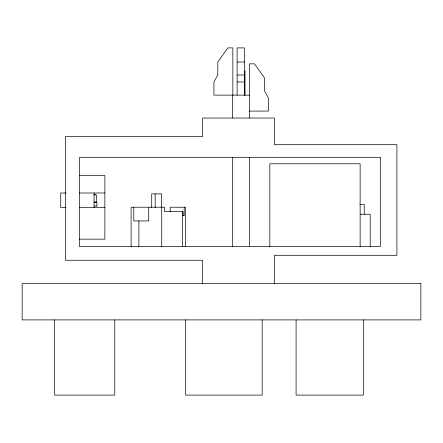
<?xml version="1.0" encoding="UTF-8"?>
<svg xmlns="http://www.w3.org/2000/svg" width="443" height="443" viewBox="0 0 443 443"><rect width="100%" height="100%" fill="white"/><g stroke="black" fill="none" stroke-linecap="round" stroke-linejoin="round"><path stroke-width="0.66" d="M237.105 62.026L244.486 62.026M237.105 75.017L244.486 75.017M237.105 81.966L244.486 81.966M249.509 95.129L213.925 95.129L213.925 81.966L217.806 75.017L217.806 62.026L227.813 47.899L232.857 47.899L232.857 95.129M249.475 111.077L268.414 111.077L268.414 97.914L264.532 90.965L264.532 77.974L254.526 63.847L249.475 63.847L249.475 118.032M79.447 175.467L104.875 175.467L104.875 239.137L79.447 239.137M66.046 192.998L60.73 192.998L60.73 207.496L66.046 207.496M79.447 192.998L104.875 192.998M94.054 194.654L95.444 194.654M94.054 194.931L96.513 194.931L96.513 201.969L94.054 201.969M94.054 202.578L96.906 202.578M94.054 202.645L95.444 202.645M359.816 204.339L364.235 204.339L364.235 214.257M94.054 206.023L96.906 206.023M79.447 207.496L104.875 207.496M360.137 214.257L370.21 214.257L370.21 246.48M182.876 215.547L184.216 215.547L184.216 207.213M363.382 319.901L363.382 395.101L296.09 395.101L296.09 319.901M360.137 246.48L360.137 163.783L269.842 163.783L269.842 246.48M274.433 283.498L274.433 255.301L396.911 255.301L396.911 144.695L274.433 144.695L274.433 118.032L202.606 118.032L202.606 136.549L65.498 136.549L65.498 260.251L202.606 260.251L202.606 283.498M262.178 319.901L262.178 395.101L185.551 395.101L185.551 319.901M249.475 157.331L249.475 246.264M244.996 70.802L244.996 95.444M244.486 95.129L244.486 47.899L237.105 47.899L237.105 95.129M232.459 95.129L232.459 118.032M232.459 157.331L232.459 246.264M185.362 246.48L185.362 207.213L170.151 207.213L170.151 212.014M183.075 215.547L183.075 211.671L164.508 211.671L164.508 207.213L131.106 207.213L131.106 246.48M182.405 211.671L182.405 246.48M161.728 207.213L161.728 246.48M161.634 207.379L161.634 193.884L151.7 193.884L151.7 207.601M155.172 193.884L155.172 207.601M148.71 207.213L148.71 220.924L133.786 220.924L133.786 207.213M138.897 220.924L138.897 246.48M114.787 319.901L114.787 395.101L54.583 395.101L54.583 319.901M96.906 202.506L96.906 206.095M94.054 192.998L94.054 207.496M380.343 157.514L79.447 157.514L79.447 246.48L380.343 246.48L380.343 157.514M420.85 283.498L22.15 283.498L22.15 319.901L420.85 319.901L420.85 283.498"/></g></svg>
